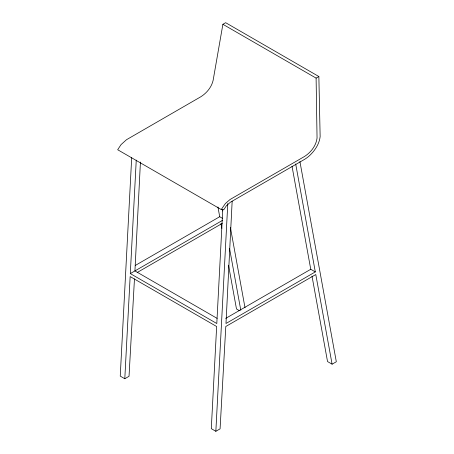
<?xml version="1.0" encoding="UTF-8"?>
<svg xmlns="http://www.w3.org/2000/svg" width="454" height="454" viewBox="0 0 454 454"><rect width="100%" height="100%" fill="white"/><g stroke="black" fill="none" stroke-linecap="round" stroke-linejoin="round"><path stroke-width="0.68" d="M140.434 162.033L134.934 270.924L217.131 318.379M232.164 201.167L225.984 323.492L315.314 271.912L295.685 163.968M131.694 157.544L120.242 376.099L124.799 378.732L129.027 376.292L134.469 278.858M124.799 378.732L130.15 276.571L216.643 326.505L211.292 428.667L215.849 431.3L220.077 428.86L225.797 326.488L315.791 274.528L332.095 364.187L336.323 361.747L299.912 161.533M222.783 209.356L216.802 323.526L130.309 273.592L136.251 160.12M215.849 431.3L227.783 203.545M222.891 24.295L213.488 78.27C212.523 86.05 207.172 92.837 200.623 96.878L126.496 139.713L121.065 144.599L117.677 149.741L221.24 209.532L223.777 209.748L226.336 205.838L230.32 202.257L304.288 159.519A27.03 15.606 -60 0 0 310.042 155.166C315.138 150.2 319.355 143.793 320.144 136.58L318.861 76.516L225.655 22.7L222.891 24.295L316.098 78.111L317.051 138.061C316.086 145.842 310.735 152.629 304.191 156.67L230.059 199.505L225.456 203.449L221.24 209.532M316.098 78.111L318.861 76.516M135.269 265.465L219.708 216.717L222.556 218.357M130.309 273.592L222.432 220.406M137.193 272.502L222.29 223.374M225.712 318.385L310.757 269.284L315.314 271.912M239.337 310.632L236.489 308.987L228.527 265.204M332.095 364.187L327.538 361.554L311.994 276.066M292.018 166.215L310.757 269.284M230.428 227.556L245.018 307.784M222.494 209.595L222.744 210.991M229.542 248.372L240.79 310.23M217.937 206.967L219.708 216.717M220.945 223.499L221.83 228.368"/></g></svg>
